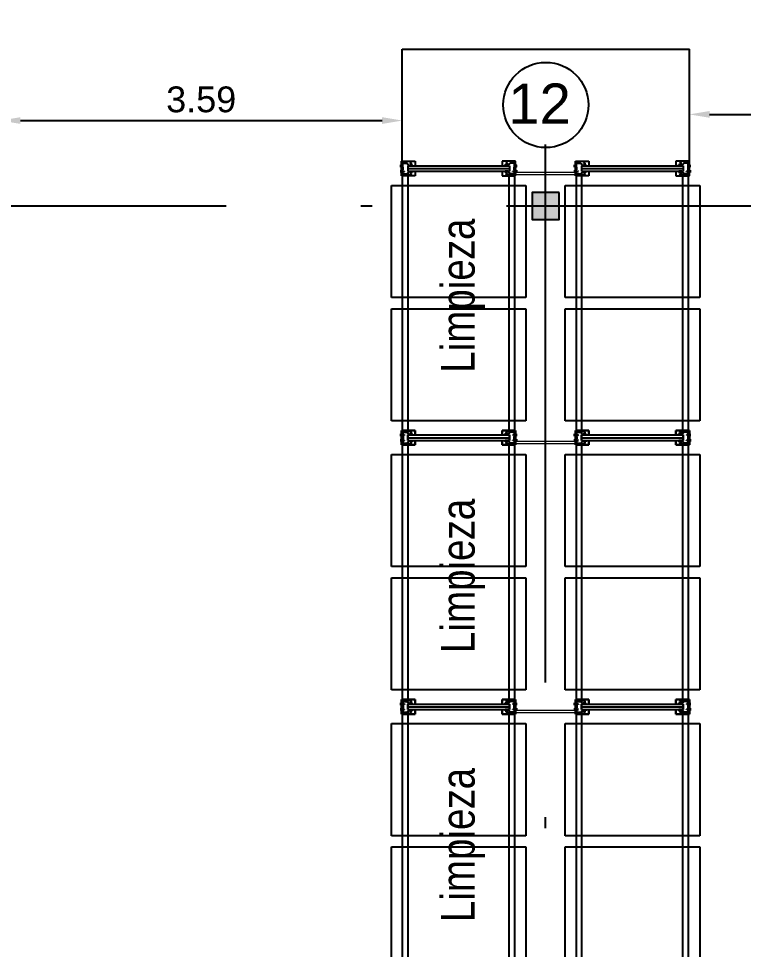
# Model space of a CAD drawing. Header units: metres. Extents: x 0 to 8715937, y -236336 to 216.
# Drawn here: x 135.95 to 142.41, y 61.1 to 69.4 of the extents above; entities that cross this region are included whole.
import ezdxf

# ---------------------------------------------------------------- set-up
doc = ezdxf.new("R2010")
doc.units = ezdxf.units.M
doc.header["$MEASUREMENT"] = 0
doc.header["$PDMODE"] = 3
doc.linetypes.add('ACAD_ISO10W100', pattern=[18, 12, -3, 0, -3])
for name, color, linetype in [('0-BLOCK-EQUIPAMIENTO', 7, 'Continuous'), ('0-BLOCK-ESTRUCTURA', 7, 'Continuous'), ('AAA BAST', 5, 'Continuous'), ('AAA CONECT', 3, 'Continuous'), ('AAA LARG', 1, 'Continuous'), ('AAA PALLETS', 7, 'Continuous'), ('AAA TEXTO', 7, 'Continuous'), ('COLUMNAS', 210, 'Continuous'), ('COLUMNAS HATCH', 251, 'Continuous'), ('COTAS INTERIORES', 2, 'Continuous'), ('EJES', 251, 'ACAD_ISO10W100'), ('INSTALACIONES', 165, 'Continuous'), ('TEXTO', 7, 'Continuous')]:
    doc.layers.add(name, color=color, linetype=linetype)
doc.styles.add('AR', font='arial.ttf')
doc.styles.get("Standard").update_dxf_attribs({"font": 'arial.ttf'})
doc.dimstyles.new('CotaLoc0', dxfattribs={"dimtxt": 0.23, "dimasz": 0.18, "dimexe": 0.12, "dimexo": 0.37, "dimgap": 0.07, "dimtad": 1, "dimzin": 0, "dimdsep": 46, "dimtxsty": 'AR', "dimcen": 0.9, "dimclrd": 251, "dimclre": 251, "dimadec": 0, "dimazin": 0, "dimtfac": 1, "dimtofl": 0, "dimtmove": 1, "dimatfit": 3, "dimfxl": 0.18, "dimtolj": 1, "dimtzin": 0, "dimarcsym": 1})

# ---------------------------------------------------------------- blocks, each defined once
blk = doc.blocks.new('COLUMNA 0.24 x 0.24')
at = {"layer": 'COLUMNAS HATCH', "ltscale": 0.1}
blk.add_hatch(color=256, dxfattribs=at).paths.add_polyline_path([(0, 0.24), (0.24, 0.24), (0.24, 0), (0, 0)])
at = {"layer": 'COLUMNAS', "ltscale": 0.1}
blk.add_lwpolyline([(0, 0.24), (0.24, 0.24), (0.24, 0), (0, 0)], close=True, dxfattribs=at)
blk = doc.blocks.new('DPM-ESTRUCTURA')
at = {"layer": 'EJES', "ltscale": 0.4}
for p, q in [((52.9278, 41.5801), (52.9278, 112.3301)), ((108.48, 67.7301), (16.48, 67.7301))]:
    blk.add_line(p, q, dxfattribs=at)
at = {"layer": 'COLUMNAS', "xscale": -1}
blk.add_blockref('COLUMNA 0.24 x 0.24', (53.0478, 67.6101), dxfattribs=at)
blk = doc.blocks.new('1A MODULO SIMPLE')
at = {"layer": 'AAA BAST'}
for points in [[(-2.1307, 1.015), (-2.1307, 1.017), (-2.1407, 1.017), (-2.1407, 1.04), (-2.1167, 1.06), (-2.1167, 1.1), (-2.1567, 1.1), (-2.1567, 1.098), (-2.1767, 1.098), (-2.1767, 1.1), (-2.2167, 1.1), (-2.2167, 1.06), (-2.1927, 1.04), (-2.1927, 1.017), (-2.2027, 1.017), (-2.2027, 1.015), (-2.1907, 1.015), (-2.1907, 1.0409), (-2.2147, 1.0609), (-2.2147, 1.098), (-2.1787, 1.098), (-2.1787, 1.096), (-2.1547, 1.096), (-2.1547, 1.098), (-2.1187, 1.098), (-2.1187, 1.0609), (-2.1427, 1.0409), (-2.1427, 1.015)], [(0.1973, 1.015), (0.1973, 1.017), (0.2073, 1.017), (0.2073, 1.04), (0.1833, 1.06), (0.1833, 1.1), (0.2233, 1.1), (0.2233, 1.098), (0.2433, 1.098), (0.2433, 1.1), (0.2833, 1.1), (0.2833, 1.06), (0.2593, 1.04), (0.2593, 1.017), (0.2693, 1.017), (0.2693, 1.015), (0.2573, 1.015), (0.2573, 1.0409), (0.2813, 1.0609), (0.2813, 1.098), (0.2453, 1.098), (0.2453, 1.096), (0.2213, 1.096), (0.2213, 1.098), (0.1853, 1.098), (0.1853, 1.0609), (0.2093, 1.0409), (0.2093, 1.015)], [(-2.1307, 0.185), (-2.1307, 0.183), (-2.1407, 0.183), (-2.1407, 0.16), (-2.1167, 0.14), (-2.1167, 0.1), (-2.1567, 0.1), (-2.1567, 0.102), (-2.1767, 0.102), (-2.1767, 0.1), (-2.2167, 0.1), (-2.2167, 0.14), (-2.1927, 0.16), (-2.1927, 0.183), (-2.2027, 0.183), (-2.2027, 0.185), (-2.1907, 0.185), (-2.1907, 0.1591), (-2.2147, 0.1391), (-2.2147, 0.102), (-2.1787, 0.102), (-2.1787, 0.104), (-2.1547, 0.104), (-2.1547, 0.102), (-2.1187, 0.102), (-2.1187, 0.1391), (-2.1427, 0.1591), (-2.1427, 0.185)], [(0.1973, 0.185), (0.1973, 0.183), (0.2073, 0.183), (0.2073, 0.16), (0.1833, 0.14), (0.1833, 0.1), (0.2233, 0.1), (0.2233, 0.102), (0.2433, 0.102), (0.2433, 0.1), (0.2833, 0.1), (0.2833, 0.14), (0.2593, 0.16), (0.2593, 0.183), (0.2693, 0.183), (0.2693, 0.185), (0.2573, 0.185), (0.2573, 0.1591), (0.2813, 0.1391), (0.2813, 0.102), (0.2453, 0.102), (0.2453, 0.104), (0.2213, 0.104), (0.2213, 0.102), (0.1853, 0.102), (0.1853, 0.1391), (0.2093, 0.1591), (0.2093, 0.185)]]:
    blk.add_hatch(color=251, dxfattribs=at).paths.add_polyline_path(points)
at = {"layer": 'AAA BAST', "color": 251}
for p, q in [((-2.2167, 1.1082), (-2.2317, 1.1082)), ((-2.2317, 1.1082), (-2.2317, 0.9882)), ((-2.2167, 1.1032), (-2.2317, 1.1032)), ((-2.1167, 1.1082), (-2.2167, 1.1082)), ((-2.2167, 1.1082), (-2.2167, 1.1032)), ((-2.2167, 1.1032), (-2.1167, 1.1032)), ((-2.1767, 1.1), (-2.2167, 1.1)), ((-2.2167, 1.1), (-2.2167, 1.06)), ((-2.2147, 1.098), (-2.2147, 1.0609)), ((-2.1787, 1.098), (-2.2147, 1.098)), ((-2.2067, 1.1), (-2.2067, 1.1032)), ((-2.2067, 1.1032), (-2.1737, 1.1032)), ((-2.1802, 1.1152), (-2.2002, 1.1152)), ((-2.2002, 1.1082), (-2.2002, 1.1152)), ((-2.1902, 1.1082), (-2.1902, 1.1152)), ((-2.1802, 1.1082), (-2.1802, 1.1152)), ((-2.1787, 1.098), (-2.1787, 1.096)), ((-2.1547, 1.096), (-2.1787, 1.096)), ((-2.1767, 1.1), (-2.1767, 1.098)), ((-2.1767, 1.1), (-2.1737, 1.1)), ((-2.1567, 1.098), (-2.1767, 1.098)), ((-2.1737, 1.1), (-2.1737, 1.1032)), ((-2.1597, 1.1), (-2.1597, 1.1032)), ((-2.1567, 1.1), (-2.1597, 1.1)), ((-2.1167, 1.1), (-2.1567, 1.1)), ((-2.1567, 1.1), (-2.1567, 1.098)), ((-2.1187, 1.098), (-2.1547, 1.098)), ((-2.1547, 1.098), (-2.1547, 1.096)), ((-2.1532, 1.1152), (-2.1332, 1.1152)), ((-2.1532, 1.1082), (-2.1532, 1.1152)), ((-2.1432, 1.1082), (-2.1432, 1.1152)), ((-2.1332, 1.1082), (-2.1332, 1.1152)), ((-2.1267, 1.1), (-2.1267, 1.1032)), ((-2.1187, 1.098), (-2.1187, 1.0609)), ((-2.1167, 1.1032), (-2.1167, 1.1082)), ((-2.1017, 1.1082), (-2.1167, 1.1082)), ((-2.1167, 1.1032), (-2.1017, 1.1032)), ((-2.1167, 1.1), (-2.1167, 1.06)), ((-2.1017, 0.9882), (-2.1017, 1.1082)), ((0.1683, 0.9882), (0.1683, 1.1082)), ((0.1683, 1.1082), (0.1833, 1.1082)), ((0.1833, 1.1032), (0.1683, 1.1032)), ((0.1833, 1.1032), (0.1833, 1.1082)), ((0.1833, 1.1082), (0.2833, 1.1082)), ((0.2833, 1.1032), (0.1833, 1.1032)), ((0.1833, 1.1), (0.2233, 1.1)), ((0.1833, 1.1), (0.1833, 1.06)), ((0.1853, 1.098), (0.1853, 1.0609)), ((0.1853, 1.098), (0.2213, 1.098)), ((0.1933, 1.1), (0.1933, 1.1032)), ((0.2198, 1.1152), (0.1998, 1.1152)), ((0.1998, 1.1082), (0.1998, 1.1152)), ((0.2098, 1.1082), (0.2098, 1.1152)), ((0.2198, 1.1082), (0.2198, 1.1152)), ((0.2213, 1.098), (0.2213, 1.096)), ((0.2213, 1.096), (0.2453, 1.096)), ((0.2233, 1.1), (0.2233, 1.098)), ((0.2233, 1.1), (0.2263, 1.1)), ((0.2233, 1.098), (0.2433, 1.098)), ((0.2263, 1.1), (0.2263, 1.1032)), ((0.2403, 1.1), (0.2403, 1.1032)), ((0.2733, 1.1032), (0.2403, 1.1032)), ((0.2433, 1.1), (0.2403, 1.1)), ((0.2433, 1.1), (0.2833, 1.1)), ((0.2433, 1.1), (0.2433, 1.098)), ((0.2453, 1.098), (0.2813, 1.098)), ((0.2453, 1.098), (0.2453, 1.096)), ((0.2468, 1.1152), (0.2668, 1.1152)), ((0.2468, 1.1082), (0.2468, 1.1152)), ((0.2568, 1.1082), (0.2568, 1.1152)), ((0.2668, 1.1082), (0.2668, 1.1152)), ((0.2733, 1.1), (0.2733, 1.1032)), ((0.2813, 1.098), (0.2813, 1.0609)), ((0.2833, 1.1082), (0.2833, 1.1032)), ((0.2833, 1.1082), (0.2983, 1.1082)), ((0.2833, 1.1032), (0.2983, 1.1032)), ((0.2833, 1.1), (0.2833, 1.06)), ((0.2983, 1.1082), (0.2983, 0.9882)), ((-2.2167, 1.06), (-2.1927, 1.04)), ((-2.2147, 1.0609), (-2.1907, 1.0409)), ((-2.1927, 1.017), (-2.2027, 1.017)), ((-2.2027, 1.017), (-2.2027, 1.015)), ((-2.1907, 1.015), (-2.2027, 1.015)), ((-2.1927, 1.036), (-2.1977, 1.036)), ((-2.1977, 1.021), (-2.1977, 1.036)), ((-2.1927, 1.0285), (-2.1977, 1.0285)), ((-2.1927, 1.021), (-2.1977, 1.021)), ((-2.1927, 1.04), (-2.1927, 1.017)), ((-2.1907, 1.053), (-2.1667, 1.053)), ((-2.1907, 0.147), (-2.1907, 1.053)), ((-2.1907, 1.0409), (-2.1907, 1.015)), ((-2.1667, 1.053), (-2.1427, 1.053)), ((-2.1667, 0.147), (-2.1667, 1.053)), ((-2.1187, 1.0609), (-2.1427, 1.0409)), ((-2.1427, 0.147), (-2.1427, 1.053)), ((-2.1427, 1.0409), (-2.1427, 1.015)), ((-2.1427, 1.015), (-2.1307, 1.015)), ((-2.1167, 1.06), (-2.1407, 1.04)), ((-2.1407, 1.04), (-2.1407, 1.017)), ((-2.1357, 1.036), (-2.1407, 1.036)), ((-2.1407, 1.021), (-2.1407, 1.036)), ((-2.1357, 1.0285), (-2.1407, 1.0285)), ((-2.1357, 1.021), (-2.1407, 1.021)), ((-2.1407, 1.017), (-2.1307, 1.017)), ((-2.1357, 1.021), (-2.1357, 1.036)), ((-2.1357, 1.0328), (-2.1307, 1.0328)), ((-2.1357, 1.0243), (-2.1307, 1.0243)), ((-2.1307, 1.0243), (-2.1307, 1.0328)), ((-2.1307, 1.015), (-2.1307, 1.017)), ((0.1833, 1.06), (0.2073, 1.04)), ((0.1853, 1.0609), (0.2093, 1.0409)), ((0.2023, 1.0328), (0.1973, 1.0328)), ((0.1973, 1.0243), (0.1973, 1.0328)), ((0.2023, 1.0243), (0.1973, 1.0243)), ((0.2073, 1.017), (0.1973, 1.017)), ((0.1973, 1.015), (0.1973, 1.017)), ((0.2093, 1.015), (0.1973, 1.015)), ((0.2023, 1.036), (0.2073, 1.036)), ((0.2023, 1.021), (0.2023, 1.036)), ((0.2023, 1.0285), (0.2073, 1.0285)), ((0.2023, 1.021), (0.2073, 1.021)), ((0.2073, 1.04), (0.2073, 1.017)), ((0.2073, 1.021), (0.2073, 1.036)), ((0.2333, 1.053), (0.2093, 1.053)), ((0.2093, 0.147), (0.2093, 1.053)), ((0.2093, 1.0409), (0.2093, 1.015)), ((0.2573, 1.053), (0.2333, 1.053)), ((0.2333, 0.147), (0.2333, 1.053)), ((0.2813, 1.0609), (0.2573, 1.0409)), ((0.2573, 0.147), (0.2573, 1.053)), ((0.2573, 1.0409), (0.2573, 1.015)), ((0.2573, 1.015), (0.2693, 1.015)), ((0.2833, 1.06), (0.2593, 1.04)), ((0.2593, 1.04), (0.2593, 1.017)), ((0.2593, 1.036), (0.2643, 1.036)), ((0.2593, 1.0285), (0.2643, 1.0285)), ((0.2593, 1.021), (0.2643, 1.021)), ((0.2593, 1.017), (0.2693, 1.017)), ((0.2643, 1.021), (0.2643, 1.036)), ((0.2693, 1.017), (0.2693, 1.015)), ((-2.2317, 0.9882), (-2.1907, 0.9882)), ((-2.1427, 0.9882), (-2.1017, 0.9882)), ((0.2093, 0.9882), (0.1683, 0.9882)), ((0.2983, 0.9882), (0.2573, 0.9882)), ((-2.2317, 0.0918), (-2.2317, 0.2118)), ((-2.2317, 0.2118), (-2.1907, 0.2118)), ((-2.1907, 0.185), (-2.2027, 0.185)), ((-2.2027, 0.183), (-2.2027, 0.185)), ((-2.1927, 0.183), (-2.2027, 0.183)), ((-2.1927, 0.1801), (-2.1977, 0.1801)), ((-2.1977, 0.1651), (-2.1977, 0.1801)), ((-2.1927, 0.1726), (-2.1977, 0.1726)), ((-2.1927, 0.16), (-2.1927, 0.183)), ((-2.1907, 0.1591), (-2.1907, 0.185)), ((-2.1427, 0.2118), (-2.1017, 0.2118)), ((-2.1427, 0.1591), (-2.1427, 0.185)), ((-2.1427, 0.185), (-2.1307, 0.185)), ((-2.1407, 0.16), (-2.1407, 0.183)), ((-2.1407, 0.183), (-2.1307, 0.183)), ((-2.1357, 0.1801), (-2.1407, 0.1801)), ((-2.1407, 0.1651), (-2.1407, 0.1801)), ((-2.1357, 0.1726), (-2.1407, 0.1726)), ((-2.1357, 0.1651), (-2.1357, 0.1801)), ((-2.1357, 0.1768), (-2.1307, 0.1768)), ((-2.1357, 0.1683), (-2.1307, 0.1683)), ((-2.1307, 0.185), (-2.1307, 0.183)), ((-2.1307, 0.1683), (-2.1307, 0.1768)), ((-2.1017, 0.2118), (-2.1017, 0.0918)), ((0.2093, 0.2118), (0.1683, 0.2118)), ((0.1683, 0.2118), (0.1683, 0.0918)), ((0.2093, 0.185), (0.1973, 0.185)), ((0.1973, 0.185), (0.1973, 0.183)), ((0.2073, 0.183), (0.1973, 0.183)), ((0.2023, 0.1768), (0.1973, 0.1768)), ((0.1973, 0.1683), (0.1973, 0.1768)), ((0.2023, 0.1683), (0.1973, 0.1683)), ((0.2023, 0.1801), (0.2073, 0.1801)), ((0.2023, 0.1651), (0.2023, 0.1801)), ((0.2023, 0.1726), (0.2073, 0.1726)), ((0.2073, 0.16), (0.2073, 0.183)), ((0.2073, 0.1651), (0.2073, 0.1801)), ((0.2093, 0.1591), (0.2093, 0.185)), ((0.2983, 0.2118), (0.2573, 0.2118)), ((0.2573, 0.1591), (0.2573, 0.185)), ((0.2573, 0.185), (0.2693, 0.185)), ((0.2593, 0.16), (0.2593, 0.183)), ((0.2593, 0.183), (0.2693, 0.183)), ((0.2593, 0.1801), (0.2643, 0.1801)), ((0.2593, 0.1726), (0.2643, 0.1726)), ((0.2643, 0.1651), (0.2643, 0.1801)), ((0.2693, 0.183), (0.2693, 0.185)), ((0.2983, 0.0918), (0.2983, 0.2118)), ((-2.2167, 0.0968), (-2.2317, 0.0968)), ((-2.2167, 0.0918), (-2.2317, 0.0918)), ((-2.2167, 0.14), (-2.1927, 0.16)), ((-2.2167, 0.1), (-2.2167, 0.14)), ((-2.1767, 0.1), (-2.2167, 0.1)), ((-2.2167, 0.0968), (-2.1167, 0.0968)), ((-2.2167, 0.0918), (-2.2167, 0.0968)), ((-2.1167, 0.0918), (-2.2167, 0.0918)), ((-2.2147, 0.1391), (-2.1907, 0.1591)), ((-2.2147, 0.102), (-2.2147, 0.1391)), ((-2.1787, 0.102), (-2.2147, 0.102)), ((-2.2067, 0.1), (-2.2067, 0.0968)), ((-2.2067, 0.0968), (-2.1737, 0.0968)), ((-2.2002, 0.0918), (-2.2002, 0.0848)), ((-2.1802, 0.0848), (-2.2002, 0.0848)), ((-2.1927, 0.1651), (-2.1977, 0.1651)), ((-2.1907, 0.147), (-2.1667, 0.147)), ((-2.1902, 0.0918), (-2.1902, 0.0848)), ((-2.1802, 0.0918), (-2.1802, 0.0848)), ((-2.1787, 0.102), (-2.1787, 0.104)), ((-2.1547, 0.104), (-2.1787, 0.104)), ((-2.1567, 0.102), (-2.1767, 0.102)), ((-2.1767, 0.1), (-2.1767, 0.102)), ((-2.1767, 0.1), (-2.1737, 0.1)), ((-2.1737, 0.1), (-2.1737, 0.0968)), ((-2.1667, 0.147), (-2.1427, 0.147)), ((-2.1597, 0.1), (-2.1597, 0.0968)), ((-2.1567, 0.1), (-2.1597, 0.1)), ((-2.1567, 0.1), (-2.1567, 0.102)), ((-2.1167, 0.1), (-2.1567, 0.1)), ((-2.1547, 0.102), (-2.1547, 0.104)), ((-2.1187, 0.102), (-2.1547, 0.102)), ((-2.1532, 0.0918), (-2.1532, 0.0848)), ((-2.1532, 0.0848), (-2.1332, 0.0848)), ((-2.1432, 0.0918), (-2.1432, 0.0848)), ((-2.1187, 0.1391), (-2.1427, 0.1591)), ((-2.1357, 0.1651), (-2.1407, 0.1651)), ((-2.1167, 0.14), (-2.1407, 0.16)), ((-2.1332, 0.0918), (-2.1332, 0.0848)), ((-2.1267, 0.1), (-2.1267, 0.0968)), ((-2.1187, 0.102), (-2.1187, 0.1391)), ((-2.1167, 0.1), (-2.1167, 0.14)), ((-2.1167, 0.0968), (-2.1167, 0.0918)), ((-2.1167, 0.0968), (-2.1017, 0.0968)), ((-2.1017, 0.0918), (-2.1167, 0.0918)), ((0.1833, 0.0968), (0.1683, 0.0968)), ((0.1683, 0.0918), (0.1833, 0.0918)), ((0.1833, 0.14), (0.2073, 0.16)), ((0.1833, 0.1), (0.1833, 0.14)), ((0.1833, 0.1), (0.2233, 0.1)), ((0.2833, 0.0968), (0.1833, 0.0968)), ((0.1833, 0.0968), (0.1833, 0.0918)), ((0.1833, 0.0918), (0.2833, 0.0918)), ((0.1853, 0.1391), (0.2093, 0.1591)), ((0.1853, 0.102), (0.1853, 0.1391)), ((0.1853, 0.102), (0.2213, 0.102)), ((0.1933, 0.1), (0.1933, 0.0968)), ((0.1998, 0.0918), (0.1998, 0.0848)), ((0.2198, 0.0848), (0.1998, 0.0848)), ((0.2023, 0.1651), (0.2073, 0.1651)), ((0.2333, 0.147), (0.2093, 0.147)), ((0.2098, 0.0918), (0.2098, 0.0848)), ((0.2198, 0.0918), (0.2198, 0.0848)), ((0.2213, 0.102), (0.2213, 0.104)), ((0.2213, 0.104), (0.2453, 0.104)), ((0.2233, 0.102), (0.2433, 0.102)), ((0.2233, 0.1), (0.2233, 0.102)), ((0.2233, 0.1), (0.2263, 0.1)), ((0.2263, 0.1), (0.2263, 0.0968)), ((0.2573, 0.147), (0.2333, 0.147)), ((0.2403, 0.1), (0.2403, 0.0968)), ((0.2433, 0.1), (0.2403, 0.1)), ((0.2733, 0.0968), (0.2403, 0.0968)), ((0.2433, 0.1), (0.2433, 0.102)), ((0.2433, 0.1), (0.2833, 0.1)), ((0.2453, 0.102), (0.2453, 0.104)), ((0.2453, 0.102), (0.2813, 0.102)), ((0.2468, 0.0918), (0.2468, 0.0848)), ((0.2468, 0.0848), (0.2668, 0.0848)), ((0.2568, 0.0918), (0.2568, 0.0848)), ((0.2813, 0.1391), (0.2573, 0.1591)), ((0.2593, 0.1651), (0.2643, 0.1651)), ((0.2833, 0.14), (0.2593, 0.16)), ((0.2668, 0.0918), (0.2668, 0.0848)), ((0.2733, 0.1), (0.2733, 0.0968)), ((0.2813, 0.102), (0.2813, 0.1391)), ((0.2833, 0.1), (0.2833, 0.14)), ((0.2833, 0.0918), (0.2833, 0.0968)), ((0.2833, 0.0968), (0.2983, 0.0968)), ((0.2833, 0.0918), (0.2983, 0.0918))]:
    blk.add_line(p, q, dxfattribs=at)
for centre in [(-2.2141, 1.0285), (-2.1192, 1.0285), (0.1859, 1.0285), (0.2808, 1.0285), (-2.2141, 0.1715), (-2.1192, 0.1715), (0.1859, 0.1715), (0.2808, 0.1715)]:
    blk.add_circle(centre, 0.0075, dxfattribs=at)
at = {"layer": 'AAA LARG', "color": 251}
for p, q in [((-2.1407, 1.105), (-2.1454, 1.0829)), ((-2.1422, 1.0822), (-2.1454, 1.0829)), ((-2.1381, 1.1018), (-2.1422, 1.0822)), ((-2.1407, 1.105), (-2.1117, 1.105)), ((-2.1149, 1.1018), (-2.1381, 1.1018)), ((-2.1149, 1.045), (-2.1149, 1.1018)), ((-2.1117, 1.105), (-2.1117, 1.045)), ((-2.1117, 1.1), (0.1783, 1.1)), ((0.2073, 1.105), (0.1783, 1.105)), ((0.1783, 1.105), (0.1783, 1.045)), ((0.1815, 1.045), (0.1815, 1.1018)), ((0.1815, 1.1018), (0.2047, 1.1018)), ((0.2047, 1.1018), (0.2089, 1.0822)), ((0.2073, 1.105), (0.212, 1.0829)), ((0.2089, 1.0822), (0.212, 1.0829)), ((-2.1117, 1.045), (-2.1149, 1.045)), ((-2.1117, 1.05), (0.1783, 1.05)), ((0.1783, 1.045), (0.1815, 1.045)), ((-2.1422, 0.1178), (-2.1454, 0.1171)), ((-2.1407, 0.095), (-2.1454, 0.1171)), ((-2.1381, 0.0982), (-2.1422, 0.1178)), ((-2.1407, 0.095), (-2.1117, 0.095)), ((-2.1149, 0.0982), (-2.1381, 0.0982)), ((-2.1117, 0.155), (-2.1149, 0.155)), ((-2.1149, 0.155), (-2.1149, 0.0982)), ((-2.1117, 0.095), (-2.1117, 0.155)), ((-2.1117, 0.15), (0.1783, 0.15)), ((-2.1117, 0.1), (0.1783, 0.1)), ((0.1783, 0.095), (0.1783, 0.155)), ((0.1783, 0.155), (0.1815, 0.155)), ((0.2073, 0.095), (0.1783, 0.095)), ((0.1815, 0.155), (0.1815, 0.0982)), ((0.1815, 0.0982), (0.2047, 0.0982)), ((0.2047, 0.0982), (0.2089, 0.1178)), ((0.2073, 0.095), (0.212, 0.1171)), ((0.2089, 0.1178), (0.212, 0.1171))]:
    blk.add_line(p, q, dxfattribs=at)
at = {"layer": 'AAA PALLETS', "color": 251, "ltscale": 0.21}
for p, q in [((-1.0167, 1.2), (-2.0167, 1.2)), ((-2.0167, 1.2), (-2.0167, 0)), ((-1.0167, 0), (-1.0167, 1.2)), ((0.0833, 1.2), (-0.9167, 1.2)), ((-0.9167, 1.2), (-0.9167, 0)), ((0.0833, 0), (0.0833, 1.2)), ((-2.0167, 0), (-1.0167, 0)), ((-0.9167, 0), (0.0833, 0))]:
    blk.add_line(p, q, dxfattribs=at)
blk = doc.blocks.new('1A MODULO D FTE COL')
at = {"layer": 'AAA CONECT', "color": 251, "lineweight": 5}
for p, q in [((-2.213, 0.5973), (-2.2207, 0.5909)), ((-2.2207, 0.59), (-2.2207, -0.0409)), ((-2.2117, 0.5958), (-2.2187, 0.59)), ((-2.2187, 0.5484), (-2.2187, 0.59)), ((-2.213, 0.5973), (-2.2117, 0.5958)), ((0.187, 0.5973), (0.1793, 0.5909)), ((0.1793, 0.59), (0.1793, -0.0409)), ((0.1883, 0.5958), (0.1813, 0.59)), ((0.1813, 0.5484), (0.1813, 0.59)), ((0.187, 0.5973), (0.1883, 0.5958)), ((-2.2187, 0.5484), (-2.2057, 0.5484)), ((-2.2007, 0.5434), (-2.2057, 0.5484)), ((-2.2007, 0.5434), (-2.2007, 0.0066)), ((0.1813, 0.5484), (0.1943, 0.5484)), ((0.1993, 0.5434), (0.1943, 0.5484)), ((0.1993, 0.5434), (0.1993, 0.0066)), ((-2.2187, 0.0016), (-2.2187, -0.04)), ((-2.2187, 0.0016), (-2.2057, 0.0016)), ((-2.2007, 0.0066), (-2.2057, 0.0016)), ((0.1813, 0.0016), (0.1813, -0.04)), ((0.1813, 0.0016), (0.1943, 0.0016)), ((0.1993, 0.0066), (0.1943, 0.0016)), ((-2.213, -0.0473), (-2.2207, -0.0409)), ((-2.2117, -0.0458), (-2.2187, -0.04)), ((-2.213, -0.0473), (-2.2117, -0.0458)), ((0.187, -0.0473), (0.1793, -0.0409)), ((0.1883, -0.0458), (0.1813, -0.04)), ((0.187, -0.0473), (0.1883, -0.0458))]:
    blk.add_line(p, q, dxfattribs=at)
at = {"layer": 'AAA BAST', "color": 251, "lineweight": 5}
for p in [(0, 0.45), (0, -1.1)]:
    blk.add_blockref('1A MODULO SIMPLE', p, dxfattribs=at)
blk = doc.blocks.new('*D193')
at = {"layer": 'COTAS INTERIORES', "color": 251, "lineweight": -2, "ltscale": 0.1, "transparency": 16777216}
for p, q in [((54.2106, 68.5479), (54.2106, 68.6679)), ((57.7964, 68.5479), (57.7964, 68.6679)), ((54.3906, 68.5479), (57.6164, 68.5479))]:
    blk.add_line(p, q, dxfattribs=at)
at = {"layer": 'COTAS INTERIORES', "color": 251, "ltscale": 0.1, "transparency": 16777216}
for points in [[(54.3906, 68.5779), (54.3906, 68.5179), (54.2106, 68.5479)], [(57.6164, 68.5779), (57.6164, 68.5179), (57.7964, 68.5479)]]:
    blk.add_solid(points, dxfattribs=at)
at = {"layer": 'Defpoints', "color": 0, "ltscale": 0.1, "transparency": 16777216}
for p in [(54.2106, 68.5396), (57.7964, 68.5479), (57.7964, 68.5479)]:
    blk.add_point(p, dxfattribs=at)
at = {"layer": 'COTAS INTERIORES', "color": 0, "ltscale": 0.1, "transparency": 16777216, "insert": (56.0035, 68.7354), "char_height": 0.23, "attachment_point": 5, "style": 'AR'}
blk.add_mtext('\\A1;3.59', dxfattribs=at)
blk = doc.blocks.new('*D196')
at = {"layer": 'COTAS INTERIORES', "color": 251, "lineweight": -2, "ltscale": 0.1, "transparency": 16777216}
for p, q in [((51.6492, 68.4929), (51.6492, 68.6129)), ((48.0633, 68.4929), (48.0633, 68.3729)), ((48.2433, 68.4929), (51.4692, 68.4929))]:
    blk.add_line(p, q, dxfattribs=at)
at = {"layer": 'COTAS INTERIORES', "color": 251, "ltscale": 0.1, "transparency": 16777216}
for points in [[(48.2433, 68.5229), (48.2433, 68.4629), (48.0633, 68.4929)], [(51.4692, 68.5229), (51.4692, 68.4629), (51.6492, 68.4929)]]:
    blk.add_solid(points, dxfattribs=at)
at = {"layer": 'Defpoints', "color": 0, "ltscale": 0.1, "transparency": 16777216}
for p in [(48.0633, 68.5096), (51.6492, 68.4929), (51.6492, 68.4929)]:
    blk.add_point(p, dxfattribs=at)
at = {"layer": 'COTAS INTERIORES', "color": 0, "ltscale": 0.1, "transparency": 16777216, "insert": (49.8562, 68.6804), "char_height": 0.23, "attachment_point": 5, "style": 'AR'}
blk.add_mtext('\\A1;3.59', dxfattribs=at)
blk = doc.blocks.new('DPM-EQUIPAMIENTO')
at = {"layer": 'AAA TEXTO', "ltscale": 0.21}
blk.add_circle((52.9302, 68.6319), 0.3799, dxfattribs=at)
at = {"layer": 'INSTALACIONES', "ltscale": 0.1}
for p, q in [((51.6492, 68.1293), (51.6492, 69.1293)), ((51.6492, 69.1293), (54.2106, 69.1293)), ((54.2106, 68.1293), (54.2106, 69.1293))]:
    blk.add_line(p, q, dxfattribs=at)
at = {"layer": 'AAA BAST', "xscale": -1, "rotation": 270}
for p in [(52.6524, 67.8309), (52.6524, 65.4309), (52.6524, 63.0309)]:
    blk.add_blockref('1A MODULO D FTE COL', p, dxfattribs=at)
at = {"layer": 'TEXTO', "insert": (53.1536, 68.8232), "char_height": 0.35945, "attachment_point": 3}
blk.add_mtext_dynamic_manual_height_columns('12', width=0.346173, gutter_width=12.5, heights=[0], dxfattribs=at)
at = {"layer": 'COTAS INTERIORES', "ltscale": 0.1}
for base, p1, p2, picture, middle in [((51.6492, 68.4929), (48.0633, 68.5096), (51.6492, 68.4929), '*D196', (49.8562, 68.6804)), ((57.7964, 68.5479), (54.2106, 68.5396), (57.7964, 68.5479), '*D193', (56.0035, 68.7354))]:
    dim = blk.add_linear_dim(base=base, p1=p1, p2=p2, dimstyle='CotaLoc0', override={"dimfxlon": 1}, dxfattribs=at)
    dim.commit()
    dim.dimension.update_dxf_attribs({"geometry": picture, "text_midpoint": middle})

msp = doc.modelspace()

# ---------------------------------------------------------------- block references
at = {"layer": '0-BLOCK-EQUIPAMIENTO'}
msp.add_blockref('DPM-EQUIPAMIENTO', (87.72, 0), dxfattribs=at)
at = {"layer": '0-BLOCK-ESTRUCTURA', "ltscale": 0.1}
msp.add_blockref('DPM-ESTRUCTURA', (87.72, 0), dxfattribs=at)

# ---------------------------------------------------------------- texts
at = {"layer": 'TEXTO', "ltscale": 0.1, "char_height": 0.300033, "attachment_point": 1, "rotation": 90, "style": 'AR'}
for insert in [(139.7155, 66.2436), (139.7155, 63.7436), (139.7155, 61.3436)]:
    msp.add_mtext_dynamic_manual_height_columns('{\\fArial Narrow|b0|i0|c0|p34;Limpieza}', width=4.08123, gutter_width=12.5, heights=[0], dxfattribs=dict(at, insert=insert))

doc.saveas('drawing.dxf')
